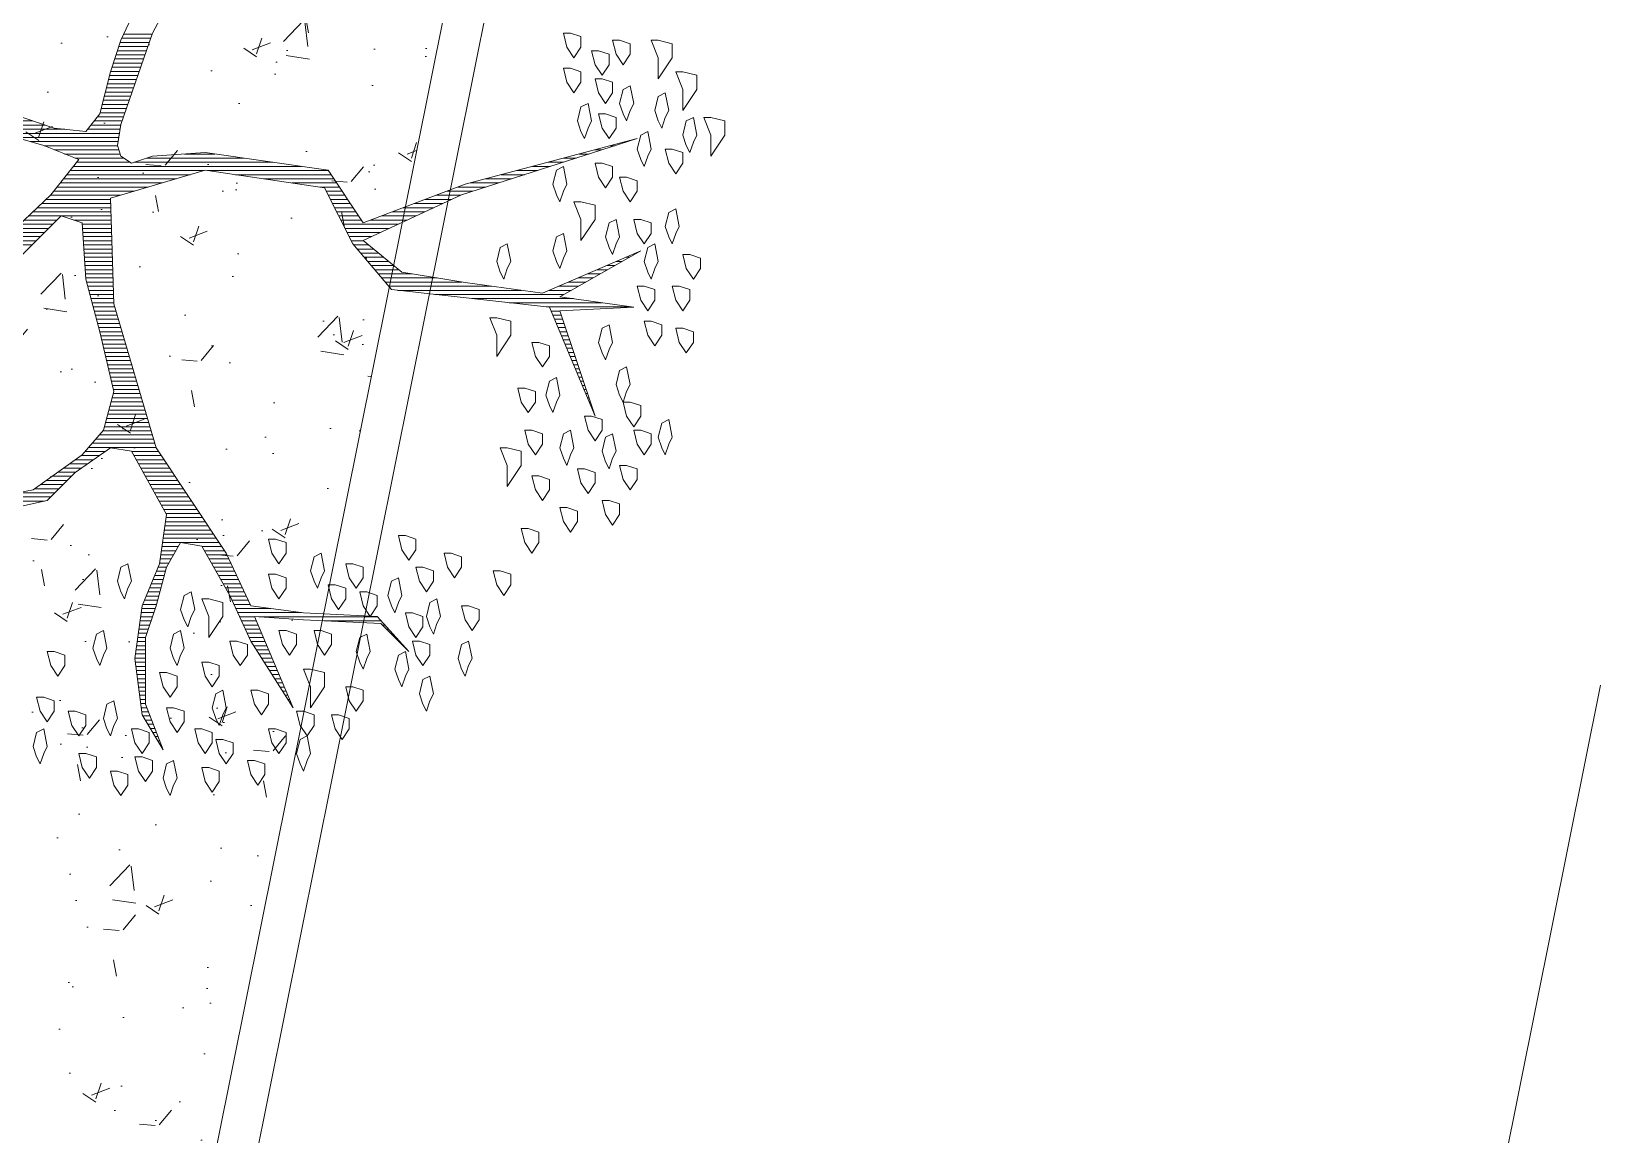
# Model space of a CAD drawing. Header units: metres. Extents: x 12093 to 20303, y 514 to 1412.
# Drawn here: x 19838.451 to 19843.062, y 727.505 to 730.744 of the extents above; entities that cross this region are included whole.
import ezdxf

# ---------------------------------------------------------------- set-up
doc = ezdxf.new("R2010")
doc.units = ezdxf.units.M
doc.layers.get('0').update_dxf_attribs({"lineweight": 13})
for name, color, linetype, lineweight in [('0-JARDI', 72, 'Continuous', 13), ('ARBOLES', 52, 'Continuous', 13), ('grass', 64, 'Continuous', 13), ('LINEA VIA', 7, 'Continuous', 9), ('MANZANAS-ORIGINALES', 147, 'Continuous', 9)]:
    doc.layers.add(name, color=color, linetype=linetype, lineweight=lineweight)

# ---------------------------------------------------------------- blocks, each defined once
blk = doc.blocks.new('*X6')
at = {"color": 0}
for p, q in [((17.5775, 17.92), (17.578, 17.92)), ((17.5814, 17.91), (17.584, 17.91)), ((17.5852, 17.9), (17.59, 17.9)), ((17.5891, 17.89), (17.596, 17.89)), ((17.5929, 17.88), (17.602, 17.88)), ((17.5967, 17.87), (17.608, 17.87)), ((17.6006, 17.86), (17.614, 17.86)), ((17.6044, 17.85), (17.62, 17.85)), ((17.6083, 17.84), (17.626, 17.84)), ((17.6121, 17.83), (17.6285, 17.83)), ((17.2621, 17.82), (17.2622, 17.82)), ((17.2663, 17.81), (17.2685, 17.81)), ((17.2706, 17.8), (17.2748, 17.8)), ((17.2748, 17.79), (17.2811, 17.79)), ((17.616, 17.82), (17.6298, 17.82)), ((17.6191, 17.81), (17.631, 17.81)), ((17.6191, 17.8), (17.6323, 17.8)), ((17.6191, 17.79), (17.6335, 17.79)), ((17.279, 17.78), (17.2874, 17.78)), ((17.2832, 17.77), (17.2937, 17.77)), ((17.2875, 17.76), (17.3001, 17.76)), ((17.2917, 17.75), (17.3064, 17.75)), ((17.6191, 17.78), (17.6348, 17.78)), ((17.6191, 17.77), (17.636, 17.77)), ((17.6191, 17.76), (17.6373, 17.76)), ((17.6191, 17.75), (17.6385, 17.75)), ((17.2959, 17.74), (17.3127, 17.74)), ((17.3002, 17.73), (17.319, 17.73)), ((17.3044, 17.72), (17.3253, 17.72)), ((17.3086, 17.71), (17.3316, 17.71)), ((17.6191, 17.74), (17.6398, 17.74)), ((17.6191, 17.73), (17.641, 17.73)), ((17.6191, 17.72), (17.6423, 17.72)), ((17.6191, 17.71), (17.6435, 17.71)), ((16.9852, 17.68), (16.9856, 17.68)), ((16.9942, 17.67), (16.9956, 17.67)), ((17.3129, 17.7), (17.3379, 17.7)), ((17.3171, 17.69), (17.3443, 17.69)), ((17.3213, 17.68), (17.3506, 17.68)), ((17.3256, 17.67), (17.3569, 17.67)), ((17.6191, 17.7), (17.6445, 17.7)), ((17.6191, 17.69), (17.6431, 17.69)), ((17.6191, 17.68), (17.6418, 17.68)), ((17.6191, 17.67), (17.6405, 17.67)), ((17.0032, 17.66), (17.0056, 17.66)), ((17.0122, 17.65), (17.0156, 17.65)), ((17.0212, 17.64), (17.0256, 17.64)), ((17.3298, 17.66), (17.3632, 17.66)), ((17.334, 17.65), (17.368, 17.65)), ((17.3382, 17.64), (17.3727, 17.64)), ((17.6157, 17.64), (17.6365, 17.64)), ((17.619, 17.65), (17.6378, 17.65)), ((17.6191, 17.66), (17.6391, 17.66)), ((17.0302, 17.63), (17.0356, 17.63)), ((17.0392, 17.62), (17.0456, 17.62)), ((17.0482, 17.61), (17.1861, 17.61)), ((17.0572, 17.6), (17.3444, 17.6)), ((17.3425, 17.63), (17.3773, 17.63)), ((17.3467, 17.62), (17.3819, 17.62)), ((17.3509, 17.61), (17.3865, 17.61)), ((17.3552, 17.6), (17.3911, 17.6)), ((17.6024, 17.6), (17.6311, 17.6)), ((17.6057, 17.61), (17.6325, 17.61)), ((17.6091, 17.62), (17.6338, 17.62)), ((17.6124, 17.63), (17.6351, 17.63)), ((17.2417, 17.59), (17.3957, 17.59)), ((17.3167, 17.58), (17.4003, 17.58)), ((17.3657, 17.57), (17.405, 17.57)), ((17.3704, 17.56), (17.4096, 17.56)), ((17.5899, 17.56), (17.6219, 17.56)), ((17.5926, 17.57), (17.6261, 17.57)), ((17.5957, 17.58), (17.6285, 17.58)), ((17.5991, 17.59), (17.6298, 17.59)), ((17.3751, 17.55), (17.4142, 17.55)), ((17.3797, 17.54), (17.4197, 17.54)), ((17.3844, 17.53), (17.4254, 17.53)), ((17.3891, 17.52), (17.4311, 17.52)), ((17.579, 17.52), (17.6053, 17.52)), ((17.5817, 17.53), (17.6094, 17.53)), ((17.5844, 17.54), (17.6136, 17.54)), ((17.5872, 17.55), (17.6178, 17.55)), ((17.3937, 17.51), (17.4369, 17.51)), ((17.3984, 17.5), (17.4426, 17.5)), ((17.4031, 17.49), (17.4483, 17.49)), ((17.4077, 17.48), (17.454, 17.48)), ((17.568, 17.48), (17.5886, 17.48)), ((17.5708, 17.49), (17.5928, 17.49)), ((17.5735, 17.5), (17.5969, 17.5)), ((17.5762, 17.51), (17.6011, 17.51)), ((17.4124, 17.47), (17.4597, 17.47)), ((17.4171, 17.46), (17.4654, 17.46)), ((17.4217, 17.45), (17.4711, 17.45)), ((17.5509, 17.45), (17.582, 17.45)), ((17.5566, 17.46), (17.5834, 17.46)), ((17.5623, 17.47), (17.5849, 17.47)), ((17.4276, 17.44), (17.4769, 17.44)), ((17.4343, 17.43), (17.4826, 17.43)), ((17.441, 17.42), (17.5777, 17.42)), ((17.4476, 17.41), (17.5763, 17.41)), ((17.5394, 17.43), (17.5792, 17.43)), ((17.5452, 17.44), (17.5806, 17.44)), ((17.4543, 17.4), (17.5749, 17.4)), ((17.461, 17.39), (17.5734, 17.39)), ((17.4676, 17.38), (17.572, 17.38)), ((17.4743, 17.37), (17.5706, 17.37)), ((17.481, 17.36), (17.5692, 17.36)), ((17.4876, 17.35), (17.5695, 17.35)), ((17.4943, 17.34), (17.5751, 17.34)), ((17.501, 17.33), (17.5807, 17.33)), ((17.5076, 17.32), (17.5862, 17.32)), ((17.5143, 17.31), (17.5918, 17.31)), ((17.521, 17.3), (17.5973, 17.3)), ((17.5276, 17.29), (17.6029, 17.29)), ((17.8287, 17.29), (17.887, 17.29)), ((17.8387, 17.3), (17.9283, 17.3)), ((17.8487, 17.31), (17.9816, 17.31)), ((17.8637, 17.32), (18.0288, 17.32)), ((17.5343, 17.28), (17.6084, 17.28)), ((17.541, 17.27), (17.614, 17.27)), ((17.5476, 17.26), (17.6195, 17.26)), ((17.7987, 17.26), (17.845, 17.26)), ((17.8087, 17.27), (17.859, 17.27)), ((17.8187, 17.28), (17.873, 17.28)), ((17.5543, 17.25), (17.6251, 17.25)), ((17.561, 17.24), (17.6307, 17.24)), ((17.5676, 17.23), (17.6362, 17.23)), ((17.5743, 17.22), (17.6418, 17.22)), ((17.7456, 17.22), (17.789, 17.22)), ((17.7599, 17.23), (17.803, 17.23)), ((17.7741, 17.24), (17.817, 17.24)), ((17.7884, 17.25), (17.831, 17.25)), ((17.581, 17.21), (17.6473, 17.21)), ((17.5876, 17.2), (17.6529, 17.2)), ((17.5939, 17.19), (17.7568, 17.19)), ((17.5968, 17.18), (17.7482, 17.18)), ((17.717, 17.2), (17.7653, 17.2)), ((17.7313, 17.21), (17.775, 17.21)), ((17.5998, 17.17), (17.7396, 17.17)), ((17.6027, 17.16), (17.731, 17.16)), ((17.6056, 17.15), (17.7225, 17.15)), ((17.6085, 17.14), (17.7189, 17.14)), ((16.5321, 17.11), (16.5325, 17.11)), ((16.5355, 17.1), (16.5367, 17.1)), ((17.6115, 17.13), (17.7161, 17.13)), ((17.6144, 17.12), (17.7134, 17.12)), ((17.6173, 17.11), (17.7107, 17.11)), ((17.6203, 17.1), (17.7079, 17.1)), ((16.5388, 17.09), (16.5409, 17.09)), ((16.5421, 17.08), (16.5451, 17.08)), ((16.5454, 17.07), (16.5493, 17.07)), ((17.6232, 17.09), (17.7052, 17.09)), ((17.6261, 17.08), (17.7025, 17.08)), ((17.629, 17.07), (17.6998, 17.07)), ((16.5488, 17.06), (16.5535, 17.06)), ((16.5521, 17.05), (16.5577, 17.05)), ((16.5554, 17.04), (16.5619, 17.04)), ((16.5588, 17.03), (16.566, 17.03)), ((17.632, 17.06), (17.697, 17.06)), ((17.6349, 17.05), (17.6968, 17.05)), ((17.6378, 17.04), (17.6992, 17.04)), ((17.6407, 17.03), (17.7015, 17.03)), ((16.5621, 17.02), (16.5702, 17.02)), ((16.5654, 17.01), (16.5744, 17.01)), ((16.5688, 17), (16.5786, 17)), ((16.5721, 16.99), (16.5828, 16.99)), ((17.6437, 17.02), (17.7039, 17.02)), ((17.6466, 17.01), (17.7062, 17.01)), ((17.6495, 17), (17.7086, 17)), ((17.6524, 16.99), (17.7109, 16.99)), ((16.5754, 16.98), (16.587, 16.98)), ((16.5788, 16.97), (16.5912, 16.97)), ((16.5821, 16.96), (16.5954, 16.96)), ((16.5854, 16.95), (16.5996, 16.95)), ((17.6554, 16.98), (17.7133, 16.98)), ((17.6583, 16.97), (17.7156, 16.97)), ((17.6612, 16.96), (17.718, 16.96)), ((17.6642, 16.95), (17.7204, 16.95)), ((16.5888, 16.94), (16.6038, 16.94)), ((16.5921, 16.93), (16.608, 16.93)), ((16.5954, 16.92), (16.6122, 16.92)), ((16.5988, 16.91), (16.6164, 16.91)), ((17.6671, 16.94), (17.7227, 16.94)), ((17.67, 16.93), (17.7251, 16.93)), ((17.6729, 16.92), (17.7274, 16.92)), ((17.6759, 16.91), (17.7298, 16.91)), ((16.6021, 16.9), (16.6206, 16.9)), ((16.6054, 16.89), (16.6248, 16.89)), ((16.6088, 16.88), (16.629, 16.88)), ((17.6788, 16.9), (17.7324, 16.9)), ((17.6817, 16.89), (17.7351, 16.89)), ((17.6846, 16.88), (17.7378, 16.88)), ((16.443, 16.85), (16.6488, 16.85)), ((16.513, 16.84), (16.7388, 16.84)), ((16.6121, 16.87), (16.6331, 16.87)), ((16.6154, 16.86), (16.6373, 16.86)), ((17.6876, 16.87), (17.7404, 16.87)), ((17.6905, 16.86), (17.7431, 16.86)), ((17.6934, 16.85), (17.7458, 16.85)), ((17.6957, 16.84), (17.7484, 16.84)), ((16.5708, 16.8), (16.6189, 16.8)), ((16.583, 16.83), (16.8288, 16.83)), ((16.5885, 16.81), (16.6422, 16.81)), ((16.6062, 16.82), (16.9188, 16.82)), ((16.7083, 16.81), (17.0088, 16.81)), ((16.7816, 16.8), (17.0309, 16.8)), ((17.6961, 16.83), (17.7511, 16.83)), ((17.6964, 16.82), (17.7538, 16.82)), ((17.6967, 16.81), (17.7564, 16.81)), ((17.6971, 16.8), (17.7591, 16.8)), ((16.5001, 16.76), (16.5256, 16.76)), ((16.5178, 16.77), (16.5489, 16.77)), ((16.5355, 16.78), (16.5722, 16.78)), ((16.5531, 16.79), (16.5956, 16.79)), ((16.8532, 16.79), (17.0394, 16.79)), ((16.9132, 16.78), (17.0478, 16.78)), ((16.9732, 16.77), (17.0563, 16.77)), ((17.0054, 16.76), (17.0647, 16.76)), ((17.6974, 16.79), (17.7618, 16.79)), ((17.6977, 16.78), (17.7639, 16.78)), ((17.6981, 16.77), (17.7645, 16.77)), ((17.6984, 16.76), (17.7651, 16.76)), ((16.4293, 16.72), (16.4322, 16.72)), ((16.447, 16.73), (16.4556, 16.73)), ((16.4647, 16.74), (16.4789, 16.74)), ((16.4824, 16.75), (16.5022, 16.75)), ((17.0177, 16.75), (17.0732, 16.75)), ((17.0299, 16.74), (17.0817, 16.74)), ((17.0421, 16.73), (17.0901, 16.73)), ((17.0543, 16.72), (17.0986, 16.72)), ((17.6987, 16.75), (17.7657, 16.75)), ((17.6991, 16.74), (17.7664, 16.74)), ((17.6994, 16.73), (17.767, 16.73)), ((17.6997, 16.72), (17.7676, 16.72)), ((17.0665, 16.71), (17.1071, 16.71)), ((17.0788, 16.7), (17.1155, 16.7)), ((17.091, 16.69), (17.1213, 16.69)), ((17.7001, 16.71), (17.7682, 16.71)), ((17.7004, 16.7), (17.7689, 16.7)), ((17.7007, 16.69), (17.7695, 16.69)), ((17.8835, 16.69), (17.9662, 16.69)), ((17.8935, 16.7), (17.9768, 16.7)), ((17.0073, 16.65), (17.1413, 16.65)), ((17.0288, 16.66), (17.1363, 16.66)), ((17.0504, 16.67), (17.1313, 16.67)), ((17.0719, 16.68), (17.1263, 16.68)), ((17.7011, 16.68), (17.7701, 16.68)), ((17.7014, 16.67), (17.7707, 16.67)), ((17.7017, 16.66), (17.7714, 16.66)), ((17.7021, 16.65), (17.772, 16.65)), ((17.8435, 16.65), (17.924, 16.65)), ((17.8535, 16.66), (17.9345, 16.66)), ((17.8635, 16.67), (17.9451, 16.67)), ((17.8735, 16.68), (17.9556, 16.68)), ((16.9211, 16.61), (16.995, 16.61)), ((16.9427, 16.62), (17.0214, 16.62)), ((16.9642, 16.63), (17.0477, 16.63)), ((16.9858, 16.64), (17.0741, 16.64)), ((17.0964, 16.64), (17.1463, 16.64)), ((17.1031, 16.63), (17.1513, 16.63)), ((17.1097, 16.62), (17.1563, 16.62)), ((17.1164, 16.61), (17.1613, 16.61)), ((17.7024, 16.64), (17.7924, 16.64)), ((17.7027, 16.63), (17.8224, 16.63)), ((17.7031, 16.62), (17.8923, 16.62)), ((17.7034, 16.61), (17.8818, 16.61)), ((17.8235, 16.63), (17.9029, 16.63)), ((17.8335, 16.64), (17.9134, 16.64)), ((16.8265, 16.57), (16.8895, 16.57)), ((16.8565, 16.58), (16.9159, 16.58)), ((16.8781, 16.59), (16.9423, 16.59)), ((16.8996, 16.6), (16.9686, 16.6)), ((17.1231, 16.6), (17.1663, 16.6)), ((17.1297, 16.59), (17.1713, 16.59)), ((17.1364, 16.58), (17.1763, 16.58)), ((17.1431, 16.57), (17.1813, 16.57)), ((17.646, 16.57), (17.8418, 16.57)), ((17.6798, 16.58), (17.8501, 16.58)), ((17.7037, 16.6), (17.8712, 16.6)), ((17.7041, 16.59), (17.8606, 16.59)), ((16.7015, 16.53), (16.7578, 16.53)), ((16.7328, 16.54), (16.7955, 16.54)), ((16.764, 16.55), (16.8332, 16.55)), ((16.7953, 16.56), (16.8632, 16.56)), ((17.1497, 16.56), (17.1971, 16.56)), ((17.1564, 16.55), (17.2651, 16.55)), ((17.163, 16.54), (17.3331, 16.54)), ((17.1697, 16.53), (17.401, 16.53)), ((17.511, 16.53), (17.8098, 16.53)), ((17.5448, 16.54), (17.8178, 16.54)), ((17.5785, 16.55), (17.8258, 16.55)), ((17.6123, 16.56), (17.8338, 16.56)), ((16.6078, 16.5), (16.6447, 16.5)), ((16.639, 16.51), (16.6824, 16.51)), ((16.6703, 16.52), (16.7201, 16.52)), ((17.1764, 16.52), (17.469, 16.52)), ((17.2412, 16.51), (17.7938, 16.51)), ((17.3112, 16.5), (17.6466, 16.5)), ((17.4773, 16.52), (17.8018, 16.52)), ((17.6564, 16.5), (17.7858, 16.5)), ((16.4828, 16.46), (16.494, 16.46)), ((16.514, 16.47), (16.5317, 16.47)), ((16.5453, 16.48), (16.5693, 16.48)), ((16.5765, 16.49), (16.607, 16.49)), ((17.3812, 16.49), (17.6166, 16.49)), ((17.4512, 16.48), (17.5245, 16.48)), ((17.6714, 16.49), (17.7899, 16.49)), ((17.6804, 16.48), (17.8149, 16.48)), ((17.6837, 16.47), (17.8399, 16.47)), ((17.687, 16.46), (17.8649, 16.46)), ((16.4515, 16.45), (16.4563, 16.45)), ((17.6805, 16.42), (17.7592, 16.42)), ((17.6822, 16.43), (17.9666, 16.43)), ((17.6839, 16.44), (17.9326, 16.44)), ((17.6855, 16.45), (17.8986, 16.45)), ((17.8145, 16.42), (18.0006, 16.42)), ((17.6687, 16.38), (17.7289, 16.38)), ((17.6722, 16.39), (17.7352, 16.39)), ((17.6757, 16.4), (17.7432, 16.4)), ((17.6789, 16.41), (17.7512, 16.41)), ((17.8617, 16.41), (18.0157, 16.41)), ((17.8916, 16.4), (18.0232, 16.4)), ((17.6549, 16.34), (17.7189, 16.34)), ((17.6584, 16.35), (17.7214, 16.35)), ((17.6618, 16.36), (17.7239, 16.36)), ((17.6653, 16.37), (17.7264, 16.37)), ((17.6445, 16.31), (17.7114, 16.31)), ((17.648, 16.32), (17.7139, 16.32)), ((17.6514, 16.33), (17.7164, 16.33)), ((17.6307, 16.27), (17.7005, 16.27)), ((17.6341, 16.28), (17.7038, 16.28)), ((17.6376, 16.29), (17.7064, 16.29)), ((17.6411, 16.3), (17.7089, 16.3)), ((17.6168, 16.23), (17.6871, 16.23)), ((17.6203, 16.24), (17.6905, 16.24)), ((17.6237, 16.25), (17.6938, 16.25)), ((17.6272, 16.26), (17.6971, 16.26)), ((17.603, 16.19), (17.6719, 16.19)), ((17.6064, 16.2), (17.6766, 16.2)), ((17.6099, 16.21), (17.6805, 16.21)), ((17.6134, 16.22), (17.6838, 16.22))]:
    blk.add_line(p, q, dxfattribs=at)
blk = doc.blocks.new('ARBUSTO6')
at = {"layer": 'ARBOLES'}
for points in [[(-0.1919, 1.5005), (-0.2004, 1.4834), (-0.1919, 1.4409), (-0.1748, 1.4494), (-0.1663, 1.4834), (-0.1748, 1.509), (-0.1833, 1.526)], [(-0.0558, 1.4664), (-0.0813, 1.4749), (-0.0813, 1.5005), (-0.0643, 1.526), (-0.0473, 1.5005), (-0.0388, 1.4664)], [(-0.3874, 1.4409), (-0.413, 1.4494), (-0.413, 1.4749), (-0.3959, 1.5005), (-0.3789, 1.4749), (-0.3704, 1.4409)], [(-0.2769, 1.4579), (-0.3024, 1.4664), (-0.3024, 1.492), (-0.2854, 1.5175), (-0.2684, 1.492), (-0.2599, 1.4579)], [(-0.1153, 1.4324), (-0.1408, 1.4409), (-0.1408, 1.4664), (-0.1238, 1.492), (-0.1068, 1.4664), (-0.0983, 1.4324)], [(0.0207, 1.4239), (-0.0048, 1.4324), (-0.0048, 1.4579), (0.0122, 1.4834), (0.0293, 1.4579), (0.0378, 1.4239)], [(-0.515, 1.4409), (-0.5235, 1.4239), (-0.515, 1.3814), (-0.498, 1.3899), (-0.4895, 1.4239), (-0.498, 1.4494), (-0.5065, 1.4664)], [(-0.3109, 1.3899), (-0.3364, 1.3984), (-0.3364, 1.4239), (-0.3194, 1.4494), (-0.3024, 1.4239), (-0.2939, 1.3899)], [(0.1228, 1.4239), (0.1143, 1.4069), (0.1228, 1.3644), (0.1398, 1.3729), (0.1483, 1.4069), (0.1398, 1.4324), (0.1313, 1.4494)], [(-0.4385, 1.3644), (-0.464, 1.3729), (-0.464, 1.3984), (-0.447, 1.4239), (-0.43, 1.3984), (-0.4215, 1.3644)], [(-0.2599, 1.3644), (-0.2854, 1.3729), (-0.2854, 1.3984), (-0.2684, 1.4239), (-0.2514, 1.3984), (-0.2429, 1.3644)], [(-0.1068, 1.3644), (-0.1323, 1.3729), (-0.1323, 1.3984), (-0.1153, 1.4239), (-0.0983, 1.3984), (-0.0898, 1.3644)], [(-0.5915, 1.3304), (-0.617, 1.3389), (-0.617, 1.3644), (-0.6, 1.3899), (-0.583, 1.3644), (-0.5745, 1.3304)], [(-0.5065, 1.3219), (-0.532, 1.3304), (-0.532, 1.3559), (-0.515, 1.3814), (-0.498, 1.3559), (-0.4895, 1.3219)], [(-0.1919, 1.3134), (-0.2174, 1.3219), (-0.2174, 1.3474), (-0.2004, 1.3729), (-0.1833, 1.3474), (-0.1748, 1.3134)], [(-0.0473, 1.3559), (-0.0558, 1.3389), (-0.0473, 1.2964), (-0.0303, 1.3049), (-0.0218, 1.3389), (-0.0303, 1.3644), (-0.0388, 1.3814)], [(0.0463, 1.3219), (0.0207, 1.3304), (0.0207, 1.3559), (0.0378, 1.3814), (0.0548, 1.3559), (0.0633, 1.3219)], [(-0.3959, 1.2708), (-0.4215, 1.2793), (-0.4215, 1.3049), (-0.4044, 1.3304), (-0.3874, 1.3049), (-0.3789, 1.2708)], [(-0.3109, 1.3304), (-0.3194, 1.3134), (-0.3109, 1.2708), (-0.2939, 1.2793), (-0.2854, 1.3134), (-0.2939, 1.3389), (-0.3024, 1.3559)], [(0.1228, 1.2879), (0.0973, 1.2964), (0.0973, 1.3219), (0.1143, 1.3474), (0.1313, 1.3219), (0.1398, 1.2879)], [(-0.8126, 1.2964), (-0.8211, 1.2793), (-0.8126, 1.2368), (-0.7956, 1.2453), (-0.7871, 1.2793), (-0.7956, 1.3049), (-0.8041, 1.3219)], [(-0.6256, 1.2623), (-0.6511, 1.2708), (-0.6511, 1.2964), (-0.6341, 1.3219), (-0.617, 1.2964), (-0.6085, 1.2623)], [(-0.5235, 1.2198), (-0.5575, 1.2283), (-0.5575, 1.2623), (-0.5235, 1.3134), (-0.5235, 1.2623), (-0.5065, 1.2198)], [(-0.7531, 1.2368), (-0.7616, 1.2198), (-0.7531, 1.1773), (-0.7361, 1.1858), (-0.7276, 1.2198), (-0.7361, 1.2453), (-0.7446, 1.2623)], [(-0.2769, 1.2028), (-0.3024, 1.2113), (-0.3024, 1.2368), (-0.2854, 1.2623), (-0.2684, 1.2368), (-0.2599, 1.2028)], [(-0.1748, 1.2283), (-0.2004, 1.2368), (-0.2004, 1.2623), (-0.1833, 1.2879), (-0.1663, 1.2623), (-0.1578, 1.2283)], [(-0.9062, 1.2113), (-0.9147, 1.1943), (-0.9062, 1.1518), (-0.8892, 1.1603), (-0.8807, 1.1943), (-0.8892, 1.2198), (-0.8977, 1.2368)], [(-0.6596, 1.1943), (-0.6681, 1.1773), (-0.6596, 1.1348), (-0.6426, 1.1433), (-0.6341, 1.1773), (-0.6426, 1.2028), (-0.6511, 1.2198)], [(0.0973, 1.1773), (0.0718, 1.1858), (0.0718, 1.2113), (0.0888, 1.2368), (0.1058, 1.2113), (0.1143, 1.1773)], [(-0.7871, 1.1518), (-0.8126, 1.1603), (-0.8126, 1.1858), (-0.7956, 1.2113), (-0.7786, 1.1858), (-0.7701, 1.1518)], [(-0.549, 1.1263), (-0.5745, 1.1348), (-0.5745, 1.1603), (-0.5575, 1.1858), (-0.5405, 1.1603), (-0.532, 1.1263)], [(-0.464, 1.1263), (-0.4895, 1.1348), (-0.4895, 1.1603), (-0.4725, 1.1858), (-0.4555, 1.1603), (-0.447, 1.1263)], [(-0.3449, 1.1518), (-0.3704, 1.1603), (-0.3704, 1.1858), (-0.3534, 1.2113), (-0.3364, 1.1858), (-0.3279, 1.1518)], [(-0.2089, 1.1858), (-0.2174, 1.1688), (-0.2089, 1.1263), (-0.1919, 1.1348), (-0.1833, 1.1688), (-0.1919, 1.1943), (-0.2004, 1.2113)], [(-0.0218, 1.1858), (-0.0303, 1.1688), (-0.0218, 1.1263), (-0.0048, 1.1348), (0.0037, 1.1688), (-0.0048, 1.1943), (-0.0133, 1.2113)], [(-0.7701, 1.0838), (-0.7956, 1.0923), (-0.7956, 1.1178), (-0.7786, 1.1433), (-0.7616, 1.1178), (-0.7531, 1.0838)], [(-0.2769, 1.0497), (-0.3109, 1.0582), (-0.3109, 1.0923), (-0.2769, 1.1433), (-0.2769, 1.0923), (-0.2599, 1.0497)], [(-0.9062, 1.0667), (-0.9317, 1.0753), (-0.9317, 1.1008), (-0.9147, 1.1263), (-0.8977, 1.1008), (-0.8892, 1.0667)], [(-0.8296, 1.1093), (-0.8381, 1.0923), (-0.8296, 1.0497), (-0.8126, 1.0582), (-0.8041, 1.0923), (-0.8126, 1.1178), (-0.8211, 1.1348)], [(-0.2344, 1.0923), (-0.2429, 1.0753), (-0.2344, 1.0327), (-0.2174, 1.0412), (-0.2089, 1.0753), (-0.2174, 1.1008), (-0.2259, 1.1178)], [(-0.7361, 1.0582), (-0.7446, 1.0412), (-0.7361, 0.9987), (-0.7191, 1.0072), (-0.7106, 1.0412), (-0.7191, 1.0667), (-0.7276, 1.0838)], [(-0.6596, 1.0327), (-0.6851, 1.0412), (-0.6851, 1.0667), (-0.6681, 1.0923), (-0.6511, 1.0667), (-0.6426, 1.0327)], [(-0.583, 1.0157), (-0.6085, 1.0242), (-0.6085, 1.0497), (-0.5915, 1.0753), (-0.5745, 1.0497), (-0.566, 1.0157)], [(-0.9827, 0.9817), (-1.0082, 0.9902), (-1.0082, 1.0157), (-0.9912, 1.0412), (-0.9742, 1.0157), (-0.9657, 0.9817)], [(-0.7956, 0.9732), (-0.8211, 0.9817), (-0.8211, 1.0072), (-0.8041, 1.0327), (-0.7871, 1.0072), (-0.7786, 0.9732)], [(-0.4385, 0.9902), (-0.464, 0.9987), (-0.464, 1.0242), (-0.447, 1.0497), (-0.43, 1.0242), (-0.4215, 0.9902)], [(-0.0813, 1.0242), (-0.0898, 1.0072), (-0.0813, 0.9647), (-0.0643, 0.9732), (-0.0558, 1.0072), (-0.0643, 1.0327), (-0.0728, 1.0497)], [(-0.8637, 0.9392), (-0.8892, 0.9477), (-0.8892, 0.9732), (-0.8722, 0.9987), (-0.8552, 0.9732), (-0.8467, 0.9392)], [(-0.6256, 0.9647), (-0.6511, 0.9732), (-0.6511, 0.9987), (-0.6341, 1.0242), (-0.617, 0.9987), (-0.6085, 0.9647)], [(-0.549, 0.9987), (-0.5575, 0.9817), (-0.549, 0.9392), (-0.532, 0.9477), (-0.5235, 0.9817), (-0.532, 1.0072), (-0.5405, 1.0242)], [(-0.7531, 0.8967), (-0.7786, 0.9052), (-0.7786, 0.9307), (-0.7616, 0.9562), (-0.7446, 0.9307), (-0.7361, 0.8967)], [(-0.4385, 0.9052), (-0.464, 0.9137), (-0.464, 0.9392), (-0.447, 0.9647), (-0.43, 0.9392), (-0.4215, 0.9052)], [(-1.0507, 0.8797), (-1.0763, 0.8882), (-1.0763, 0.9137), (-1.0593, 0.9392), (-1.0422, 0.9137), (-1.0337, 0.8797)], [(-1.1443, 0.8286), (-1.1698, 0.8371), (-1.1698, 0.8626), (-1.1528, 0.8882), (-1.1358, 0.8626), (-1.1273, 0.8286)], [(-1.2463, 0.8116), (-1.2718, 0.8201), (-1.2718, 0.8456), (-1.2548, 0.8712), (-1.2378, 0.8456), (-1.2293, 0.8116)], [(-1.0763, 0.7521), (-1.1018, 0.7606), (-1.1018, 0.7861), (-1.0848, 0.8116), (-1.0678, 0.7861), (-1.0593, 0.7521)], [(-1.2889, 0.7266), (-1.3144, 0.7351), (-1.3144, 0.7606), (-1.2974, 0.7861), (-1.2804, 0.7606), (-1.2718, 0.7266)], [(-1.1868, 0.7351), (-1.2123, 0.7436), (-1.2123, 0.7691), (-1.1953, 0.7946), (-1.1783, 0.7691), (-1.1698, 0.7351)], [(-0.9997, 0.6841), (-1.0337, 0.6926), (-1.0337, 0.7266), (-0.9997, 0.7776), (-0.9997, 0.7266), (-0.9827, 0.6841)], [(-1.2548, 0.7096), (-1.2633, 0.6926), (-1.2548, 0.65), (-1.2378, 0.6586), (-1.2293, 0.6926), (-1.2378, 0.7181), (-1.2463, 0.7351)], [(-1.1528, 0.7011), (-1.1613, 0.6841), (-1.1528, 0.6415), (-1.1358, 0.65), (-1.1273, 0.6841), (-1.1358, 0.7096), (-1.1443, 0.7266)], [(-1.3909, 0.6756), (-1.3994, 0.6586), (-1.3909, 0.616), (-1.3739, 0.6245), (-1.3654, 0.6586), (-1.3739, 0.6841), (-1.3824, 0.7011)], [(-1.3229, 0.6415), (-1.3484, 0.65), (-1.3484, 0.6756), (-1.3314, 0.7011), (-1.3144, 0.6756), (-1.3059, 0.6415)], [(-1.0593, 0.6415), (-1.0848, 0.65), (-1.0848, 0.6756), (-1.0678, 0.7011), (-1.0507, 0.6756), (-1.0422, 0.6415)], [(-1.2038, 0.6075), (-1.2293, 0.616), (-1.2293, 0.6415), (-1.2123, 0.6671), (-1.1953, 0.6415), (-1.1868, 0.6075)], [(-1.2974, 0.5735), (-1.3229, 0.582), (-1.3229, 0.6075), (-1.3059, 0.633), (-1.2889, 0.6075), (-1.2804, 0.5735)], [(-1.2889, 0.548), (-1.2974, 0.531), (-1.2889, 0.4885), (-1.2718, 0.497), (-1.2633, 0.531), (-1.2718, 0.5565), (-1.2804, 0.5735)], [(-1.1188, 0.5735), (-1.1273, 0.5565), (-1.1188, 0.514), (-1.1018, 0.5225), (-1.0933, 0.5565), (-1.1018, 0.582), (-1.1103, 0.599)], [(-1.0422, 0.5395), (-1.0678, 0.548), (-1.0678, 0.5735), (-1.0507, 0.599), (-1.0337, 0.5735), (-1.0252, 0.5395)], [(-1.2463, 0.4459), (-1.2548, 0.4289), (-1.2463, 0.3864), (-1.2293, 0.3949), (-1.2208, 0.4289), (-1.2293, 0.4545), (-1.2378, 0.4715)], [(-1.0763, 0.4289), (-1.1018, 0.4374), (-1.1018, 0.463), (-1.0848, 0.4885), (-1.0678, 0.463), (-1.0593, 0.4289)], [(-0.9742, 0.3694), (-1.0082, 0.3779), (-1.0082, 0.4119), (-0.9742, 0.463), (-0.9742, 0.4119), (-0.9572, 0.3694)], [(-1.4249, 0.3949), (-1.4504, 0.4034), (-1.4504, 0.4289), (-1.4334, 0.4545), (-1.4164, 0.4289), (-1.4079, 0.3949)], [(-1.3484, 0.3779), (-1.3739, 0.3864), (-1.3739, 0.4119), (-1.3569, 0.4374), (-1.3399, 0.4119), (-1.3314, 0.3779)], [(-1.4164, 0.2929), (-1.4419, 0.3014), (-1.4419, 0.3269), (-1.4249, 0.3524), (-1.4079, 0.3269), (-1.3994, 0.2929)], [(-1.3314, 0.2929), (-1.3569, 0.3014), (-1.3569, 0.3269), (-1.3399, 0.3524), (-1.3229, 0.3269), (-1.3144, 0.2929)], [(-1.4419, 0.2163), (-1.4674, 0.2248), (-1.4674, 0.2504), (-1.4504, 0.2759), (-1.4334, 0.2504), (-1.4249, 0.2163)], [(-1.3569, 0.2504), (-1.3654, 0.2333), (-1.3569, 0.1908), (-1.3399, 0.1993), (-1.3314, 0.2333), (-1.3399, 0.2589), (-1.3484, 0.2759)], [(-0.9997, 0.2504), (-1.0082, 0.2333), (-0.9997, 0.1908), (-0.9827, 0.1993), (-0.9742, 0.2333), (-0.9827, 0.2589), (-0.9912, 0.2759)], [(-1.1358, 0.2248), (-1.1443, 0.2078), (-1.1358, 0.1653), (-1.1188, 0.1738), (-1.1103, 0.2078), (-1.1188, 0.2333), (-1.1273, 0.2504)], [(-1.4079, 0.1653), (-1.4164, 0.1483), (-1.4079, 0.1058), (-1.3909, 0.1143), (-1.3824, 0.1483), (-1.3909, 0.1738), (-1.3994, 0.1908)], [(-1.3229, 0.1313), (-1.3484, 0.1398), (-1.3484, 0.1653), (-1.3314, 0.1908), (-1.3144, 0.1653), (-1.3059, 0.1313)], [(-1.2633, 0.1908), (-1.2718, 0.1738), (-1.2633, 0.1313), (-1.2463, 0.1398), (-1.2378, 0.1738), (-1.2463, 0.1993), (-1.2548, 0.2163)], [(-1.1783, 0.0888), (-1.2123, 0.0973), (-1.2123, 0.1313), (-1.1783, 0.1823), (-1.1783, 0.1313), (-1.1613, 0.0888)], [(-1.2889, 0.0292), (-1.3144, 0.0378), (-1.3144, 0.0633), (-1.2974, 0.0888), (-1.2804, 0.0633), (-1.2718, 0.0292)], [(-1.1358, 0.0633), (-1.1443, 0.0463), (-1.1358, 0.0037), (-1.1188, 0.0122), (-1.1103, 0.0463), (-1.1188, 0.0718), (-1.1273, 0.0888)], [(-1.2293, -0.0048), (-1.2548, 0.0037), (-1.2548, 0.0292), (-1.2378, 0.0548), (-1.2208, 0.0292), (-1.2123, -0.0048)], [(-1.3994, -0.0388), (-1.4249, -0.0303), (-1.4249, -0.0048), (-1.4079, 0.0207), (-1.3909, -0.0048), (-1.3824, -0.0388)], [(-1.3399, -0.0218), (-1.3484, -0.0388), (-1.3399, -0.0813), (-1.3229, -0.0728), (-1.3144, -0.0388), (-1.3229, -0.0133), (-1.3314, 0.0037)], [(-1.493, -0.1153), (-1.527, -0.1068), (-1.527, -0.0728), (-1.493, -0.0218), (-1.493, -0.0728), (-1.4759, -0.1153)], [(-1.4504, -0.0558), (-1.4589, -0.0728), (-1.4504, -0.1153), (-1.4334, -0.1068), (-1.4249, -0.0728), (-1.4334, -0.0473), (-1.4419, -0.0303)], [(-1.2378, -0.1238), (-1.2633, -0.1153), (-1.2633, -0.0898), (-1.2463, -0.0643), (-1.2293, -0.0898), (-1.2208, -0.1238)], [(-1.1953, -0.0898), (-1.2038, -0.1068), (-1.1953, -0.1493), (-1.1783, -0.1408), (-1.1698, -0.1068), (-1.1783, -0.0813), (-1.1868, -0.0643)], [(-1.3824, -0.1153), (-1.3909, -0.1323), (-1.3824, -0.1748), (-1.3654, -0.1663), (-1.3569, -0.1323), (-1.3654, -0.1068), (-1.3739, -0.0898)], [(-1.2974, -0.1323), (-1.3059, -0.1493), (-1.2974, -0.1919), (-1.2804, -0.1834), (-1.2718, -0.1493), (-1.2804, -0.1238), (-1.2889, -0.1068)], [(-1.4249, -0.2259), (-1.4589, -0.2174), (-1.4589, -0.1834), (-1.4249, -0.1323), (-1.4249, -0.1834), (-1.4079, -0.2259)], [(-1.2293, -0.2089), (-1.2548, -0.2004), (-1.2548, -0.1748), (-1.2378, -0.1493), (-1.2208, -0.1748), (-1.2123, -0.2089)], [(-1.1528, -0.2344), (-1.1783, -0.2259), (-1.1783, -0.2004), (-1.1613, -0.1748), (-1.1443, -0.2004), (-1.1358, -0.2344)], [(-1.3654, -0.3024), (-1.3994, -0.2939), (-1.3994, -0.2599), (-1.3654, -0.2089), (-1.3654, -0.2599), (-1.3484, -0.3024)], [(-1.2208, -0.2769), (-1.2463, -0.2684), (-1.2463, -0.2429), (-1.2293, -0.2174), (-1.2123, -0.2429), (-1.2038, -0.2769)], [(-1.2718, -0.3024), (-1.2974, -0.2939), (-1.2974, -0.2684), (-1.2804, -0.2429), (-1.2633, -0.2684), (-1.2548, -0.3024)], [(-1.1528, -0.3194), (-1.1783, -0.3109), (-1.1783, -0.2854), (-1.1613, -0.2599), (-1.1443, -0.2854), (-1.1358, -0.3194)]]:
    blk.add_lwpolyline(points, close=True, dxfattribs=at)
at = {"layer": 'ARBOLES', "color": 7}
for points in [[(-0.1153, -0.413), (-0.0643, -0.3024), (-0.0388, -0.2259), (-0.0133, -0.1238), (0.0207, -0.0813), (0.0973, -0.0898), (0.1993, -0.1238)], [(0.2674, -0.0898), (0.1228, -0.0473), (0.0378, -0.0133), (0.1058, 0.0718), (0.2674, 0.2248)], [(0.2248, 0.2674), (0.0803, 0.1228), (0.0293, 0.1398), (0.0207, 0.2759), (-0.0133, 0.4034), (-0.0473, 0.548), (-0.0218, 0.6415), (0.0293, 0.7011), (0.1483, 0.7861), (0.2844, 0.8116)], [(0.1908, 0.8286), (0.1143, 0.8116), (0.0463, 0.7436), (-0.0388, 0.6841), (-0.0898, 0.6926), (-0.1748, 0.8456), (-0.1578, 0.9647), (-0.1153, 1.0667), (-0.0983, 1.1943), (-0.1153, 1.3304), (-0.1663, 1.4154), (-0.1238, 1.3049), (-0.1238, 1.1433), (-0.1493, 1.0667), (-0.1748, 0.9732), (-0.2089, 0.9137), (-0.2599, 0.9222), (-0.3279, 1.0412), (-0.3789, 1.1518), (-0.481, 1.3134), (-0.3874, 1.0923), (-0.5065, 1.1008), (-0.6936, 1.1093), (-0.7616, 1.1773), (-0.6851, 1.0923), (-0.5065, 1.0838), (-0.3789, 1.0667), (-0.3194, 0.9392), (-0.1493, 0.6841), (-0.0473, 0.3354), (-0.0388, 0.0803), (-0.2684, 0.0122), (-0.5575, 0.0548), (-0.6256, 0.1908), (-0.7191, 0.3014), (-1.1018, 0.3439), (-1.2123, 0.6075), (-1.1273, 0.3524), (-1.3059, 0.3439), (-1.1273, 0.3184), (-1.3229, 0.2078), (-1.0848, 0.3099), (-0.8977, 0.2844), (-0.7446, 0.2589), (-0.6511, 0.1823), (-0.8892, 0.0718), (-1.3144, -0.0643), (-0.8977, 0.0463), (-0.6511, 0.1398), (-0.566, 0.0122), (-0.2684, -0.0303), (-0.1408, -0.0218), (-0.0898, -0.0048), (-0.0643, -0.0218), (-0.0558, -0.0473), (-0.0643, -0.0983), (-0.1408, -0.3194), (-0.2089, -0.447)]]:
    blk.add_lwpolyline(points, dxfattribs=at)
at = {"layer": 'ARBOLES'}
blk.add_blockref('*X6', (-17.7429, -16.5069), dxfattribs=at)
blk = doc.blocks.new('ARBUST13')
at = {"layer": 'ARBOLES'}
blk.add_blockref('ARBUSTO6', (0, 0.025), dxfattribs=at)

msp = doc.modelspace()

# ---------------------------------------------------------------- hatches: boundary and pattern name
at = {"layer": 'grass'}
h = msp.add_hatch(dxfattribs=at)
h.set_pattern_fill('AR-CONC', color=256, scale=0.003, style=0)
h.set_pattern_definition([(50, (0, 0), (0.546554007, -0.047817257), [0.05715, -0.62865]), (355, (0, 0), (-0.105728478, 0.573169929), [0.04572, -0.50292]), (100.451, (0.04555, -0.004), (0.440827505, 0.525350063), [0.04857, -0.53427]), (46.1842, (0, 0.1524), (0.813237123, -0.126126984), [0.085725, -0.942975]), (96.6356, (0.0678, 0.1419), (0.712212703, 0.742276668), [0.072855, -0.801405]), (351.184, (0, 0.1524), (0.712213817, 0.742275354), [0.06858, -0.75438]), (21, (0.0762, 0.1143), (0.45484464, -0.306796556), [0.05715, -0.62865]), (326, (0.0762, 0.1143), (0.185406085, 0.552563898), [0.04572, -0.50292]), (71.4514, (0.1141, 0.08873), (0.640249472, 0.245768573), [0.04857, -0.53427]), (37.5, (0, 0), (0.0092658098, 0.2536651166), [0, -0.496824, 0, -0.51054, 0, -0.504825]), (7.5, (0, 0), (0.2004589875, 0.3005417245), [0, -0.291084, 0, -0.485394, 0, -0.192405]), (327.5, (-0.16993, 0), (0.4067717855, -0.017186232), [0, -0.1905, 0, -0.59436, 0, -0.78867]), (317.5, (-0.24613, 0), (0.444387544, 0.076279473), [0, -0.24765, 0, -0.394716, 0, -0.56007])])
h.paths.add_polyline_path([(19834.7761, 729.3163), (19835.3931, 729.3415), (19835.4015, 729.3829), (19833.6245, 729.981), (19833.0544, 727.1459), (19834.8847, 726.813), (19834.9036, 726.9067), (19834.347, 727.1826)])
h.paths.add_polyline_path([(19835.8417, 731.5724), (19834.0104, 731.9003), (19833.6245, 729.981), (19835.4015, 729.3829)])
h.paths.add_polyline_path([(19839.6815, 730.8847), (19837.8502, 731.2127), (19837.3931, 728.9394), (19837.9525, 728.6776), (19837.9236, 728.534), (19839.1274, 728.1288)])
h.paths.add_polyline_path([(19839.1274, 728.1288), (19837.9236, 728.534), (19837.5234, 726.5439), (19836.9035, 726.5045), (19836.8921, 726.4479), (19838.7224, 726.115)])

# ---------------------------------------------------------------- linework, layer by layer
at = {"layer": 'LINEA VIA', "lineweight": 20}
msp.add_line((19843.0617, 728.8246), (19842.3718, 725.3933), dxfattribs=at)
at = {"layer": 'MANZANAS-ORIGINALES'}
msp.add_line((19840.8753, 736.2132), (19834.1963, 702.9966), dxfattribs=at)
msp.add_lwpolyline([(19834.2998, 704.1197), (19840.5373, 735.1408), (19838.7204, 735.5405), (19838.5022, 734.455), (19839.0615, 734.1932), (19838.6325, 732.0595), (19838.0126, 732.0201), (19837.3931, 728.9394), (19837.9525, 728.6776), (19837.5234, 726.5439), (19836.9035, 726.5045), (19836.4074, 724.0372), (19836.9668, 723.7754), (19836.5377, 721.6417)], dxfattribs=at)

# ---------------------------------------------------------------- block references
at = {"layer": '0-JARDI', "xscale": 1.213369402147331, "yscale": 1.213369402147331, "zscale": 1.213369402147331, "rotation": 180}
msp.add_blockref('ARBUST13', (19838.6361, 730.3819), dxfattribs=at)

doc.saveas('drawing.dxf')
